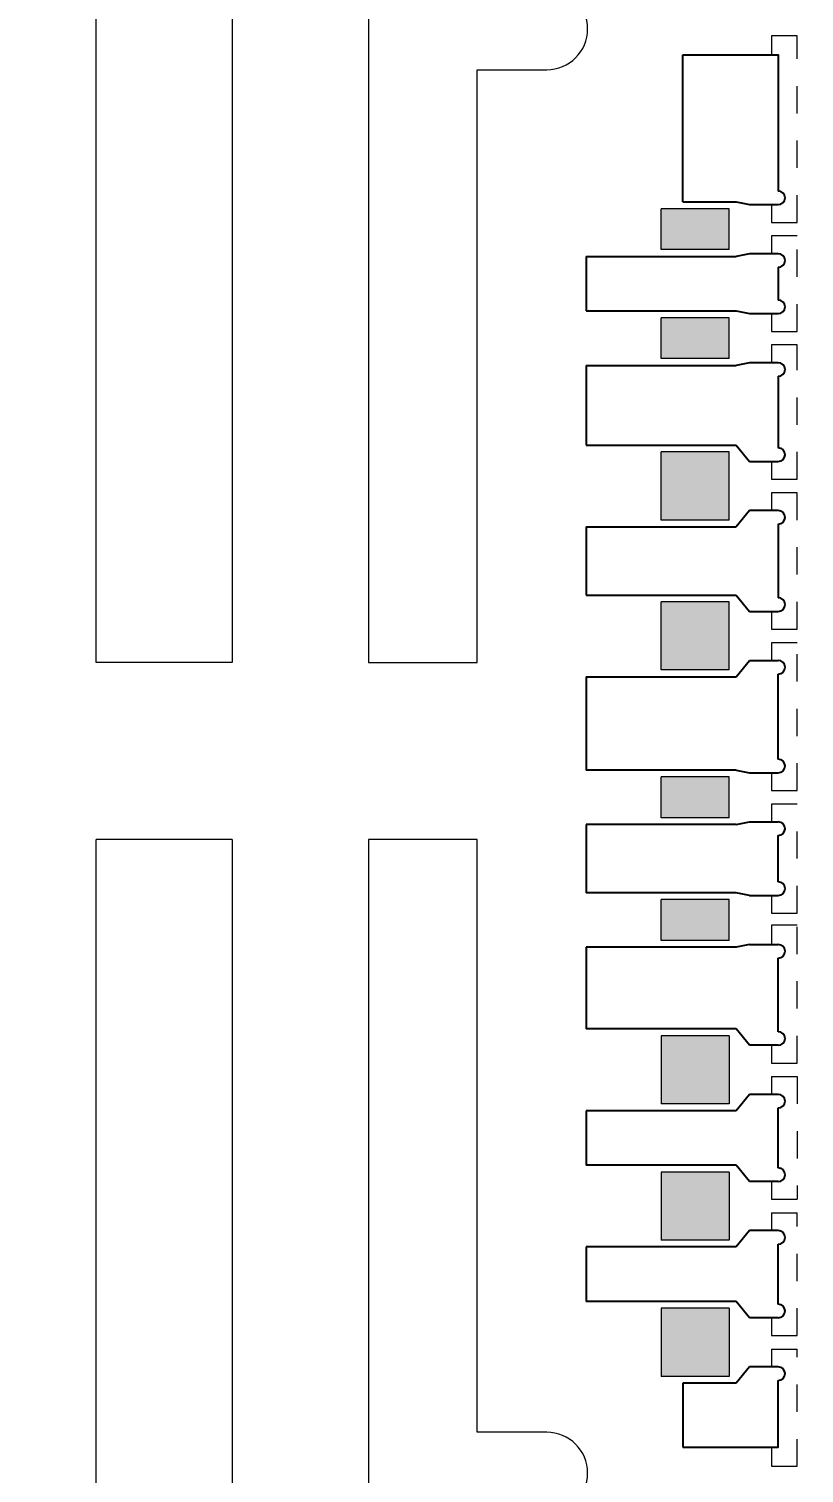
# Model space of a CAD drawing. Header units: millimetres. Extents: x 4066 to 4192, y 1600 to 1759.
# Drawn here: x 4095.1 to 4097.94, y 1681.72 to 1687.02 of the extents above; entities that cross this region are included whole.
import ezdxf

# ---------------------------------------------------------------- set-up
doc = ezdxf.new("R2010")
doc.units = ezdxf.units.MM
doc.linetypes.add('HIDDEN', pattern=[0.375, 0.25, -0.125])
doc.layers.add('1', color=7, linetype='Continuous')
doc.layers.add('1D', color=4, linetype='Continuous')
doc.layers.add('AM_8', color=3, linetype='Continuous', lineweight=15)
doc.layers.add('标注线', color=3, linetype='Continuous', lineweight=18)
doc.styles.get("Standard").update_dxf_attribs({"font": 'SimSun.ttf'})
doc.dimstyles.new('ISO-25', dxfattribs={"dimtxt": 0.1, "dimasz": 0.08, "dimexe": 0.015, "dimexo": 0.015, "dimgap": 0.02, "dimtad": 0, "dimzin": 1, "dimdsep": 46, "dimtxsty": 'Standard', "dimcen": 0.1, "dimadec": 0, "dimazin": 0, "dimtfac": 1, "dimtmove": 0, "dimatfit": 3, "dimfxl": 1, "dimarcsym": 0})

# ---------------------------------------------------------------- blocks, each defined once
blk = doc.blocks.new('*D39')
at = {"layer": 'Defpoints', "color": 0, "transparency": 16777216}
for p in [(4129.5931, 1745.7094), (4094.8431, 1673.2214), (4096.6406, 1661.2927)]:
    blk.add_point(p, dxfattribs=at)
at = {"layer": '标注线', "color": 0, "lineweight": 5, "transparency": 16777216}
for p, q in [((4094.8431, 1673.2064), (4094.8431, 1665.2927)), ((4094.8431, 1665.2927), (4096.6406, 1663.2927)), ((4096.6406, 1663.2927), (4096.6406, 1661.2927))]:
    blk.add_line(p, q, dxfattribs=at)
at = {"layer": '标注线', "color": 0, "lineweight": 5, "transparency": 16777216, "insert": (4096.6406, 1658.8956), "char_height": 1.15, "attachment_point": 5, "rotation": 90}
blk.add_mtext('34.750', dxfattribs=at)

msp = doc.modelspace()

# ---------------------------------------------------------------- hatches: boundary and pattern name
at = {"layer": 'AM_8', "linetype": 'ByBlock'}
h = msp.add_hatch(dxfattribs=at)
h.set_pattern_fill('GLASS', color=3, scale=0.002)
h.set_pattern_definition([(236.3099, (0.03048, 5.33556), (-0.050800067793, -0.101599977535), [0.018316194, -0.1648457968]), (236.3099, (0.031496, 5.332512), (-0.050800067793, -0.101599977535), [0.0109897164, -0.1721722744]), (236.3099, (0.0254, 5.332512), (-0.050800067793, -0.101599977535), [0.0109897164, -0.1721722744])])
h.paths.add_polyline_path([(4097.4181, 1685.2189), (4097.4181, 1685.4689), (4097.6681, 1685.4689), (4097.6681, 1685.2189)])
h.paths.add_polyline_path([(4097.4181, 1684.6689), (4097.4181, 1684.9189), (4097.6681, 1684.9189), (4097.6681, 1684.6689)])
h.paths.add_polyline_path([(4097.4181, 1683.3264), (4097.4181, 1683.0764), (4097.6681, 1683.0764), (4097.6681, 1683.3264)])
h.paths.add_polyline_path([(4097.4181, 1682.8264), (4097.4181, 1682.5764), (4097.6681, 1682.5764), (4097.6681, 1682.8264)])
h.paths.add_polyline_path([(4097.4181, 1682.3264), (4097.4181, 1682.0764), (4097.6681, 1682.0764), (4097.6681, 1682.3264)])
h.paths.add_polyline_path([(4097.4181, 1686.2114), (4097.4181, 1686.3614), (4097.6681, 1686.3614), (4097.6681, 1686.2114)])
h.paths.add_polyline_path([(4097.4181, 1685.8114), (4097.4181, 1685.9614), (4097.6681, 1685.9614), (4097.6681, 1685.8114)])
h.paths.add_polyline_path([(4097.4181, 1683.6764), (4097.4181, 1683.8264), (4097.6681, 1683.8264), (4097.6681, 1683.6764)])
h.paths.add_polyline_path([(4097.4181, 1684.1264), (4097.4181, 1684.2764), (4097.6681, 1684.2764), (4097.6681, 1684.1264)])

# ---------------------------------------------------------------- linework, layer by layer
at = {"color": 0}
for p, q in [((4097.4981, 1686.3864, 0.0291), (4097.4981, 1686.9264, 0.0291)), ((4097.4981, 1686.3864, 0.0291), (4097.6931, 1686.3864, 0.0291)), ((4097.6931, 1686.3864, 0.0291), (4097.7431, 1686.3764, 0.0291)), ((4097.7431, 1686.3764, 0.0291), (4097.8481, 1686.3764, 0.0291)), ((4097.7431, 1686.1964, 0.0291), (4097.6931, 1686.1864, 0.0291)), ((4097.8481, 1686.1964, 0.0291), (4097.7431, 1686.1964, 0.0291)), ((4097.1431, 1686.1864, 0.0291), (4097.1431, 1685.9864, 0.0291)), ((4097.1431, 1686.1864, 0.0291), (4097.6931, 1686.1864, 0.0291)), ((4097.1431, 1685.9864, 0.0291), (4097.6931, 1685.9864, 0.0291)), ((4097.6931, 1685.9864, 0.0291), (4097.7431, 1685.9764, 0.0291)), ((4097.7431, 1685.9764, 0.0291), (4097.8481, 1685.9764, 0.0291)), ((4097.1431, 1685.7864, 0.0291), (4097.1431, 1685.4939, 0.0291)), ((4097.1431, 1685.7864, 0.0291), (4097.6931, 1685.7864, 0.0291)), ((4097.7431, 1685.7964, 0.0291), (4097.6931, 1685.7864, 0.0291)), ((4097.8481, 1685.7964, 0.0291), (4097.7431, 1685.7964, 0.0291)), ((4097.1431, 1685.4939, 0.0291), (4097.6931, 1685.4939, 0.0291)), ((4097.6931, 1685.4939, 0.0291), (4097.7431, 1685.4339, 0.0291)), ((4097.7431, 1685.4339, 0.0291), (4097.8481, 1685.4339, 0.0291)), ((4097.7431, 1685.2539, 0.0291), (4097.6931, 1685.1939, 0.0291)), ((4097.8481, 1685.2539, 0.0291), (4097.7431, 1685.2539, 0.0291)), ((4097.1431, 1685.1939, 0.0291), (4097.1431, 1684.9439, 0.0291)), ((4097.1431, 1685.1939, 0.0291), (4097.6931, 1685.1939, 0.0291)), ((4097.1431, 1684.9439, 0.0291), (4097.6931, 1684.9439, 0.0291)), ((4097.6931, 1684.9439, 0.0291), (4097.7431, 1684.8839, 0.0291)), ((4097.7431, 1684.8839, 0.0291), (4097.8481, 1684.8839, 0.0291)), ((4097.6931, 1684.6439, 0.0291), (4097.7431, 1684.7039, 0.0291)), ((4097.7431, 1684.7039, 0.0291), (4097.8481, 1684.7039, 0.0291)), ((4097.1431, 1684.6439, 0.0291), (4097.1431, 1684.3014, 0.0291)), ((4097.1431, 1684.6439, 0.0291), (4097.6931, 1684.6439, 0.0291)), ((4097.6931, 1684.3014, 0.0291), (4097.7431, 1684.2914, 0.0291)), ((4097.7431, 1684.2914, 0.0291), (4097.8481, 1684.2914, 0.0291)), ((4097.1431, 1684.1014, 0.0291), (4097.1431, 1683.8514, 0.0291)), ((4097.6931, 1684.1014, 0.0291), (4097.7431, 1684.1114, 0.0291)), ((4097.7431, 1684.1114, 0.0291), (4097.8481, 1684.1114, 0.0291)), ((4097.7431, 1683.8414, 0.0291), (4097.6931, 1683.8514, 0.0291)), ((4097.7431, 1683.8414, 0.0291), (4097.8481, 1683.8414, 0.0291)), ((4097.1431, 1683.6514, 0.0291), (4097.1431, 1683.3514, 0.0291)), ((4097.7431, 1683.6614, 0.0291), (4097.6931, 1683.6514, 0.0291)), ((4097.7431, 1683.6614, 0.0291), (4097.8481, 1683.6614, 0.0291)), ((4097.7431, 1683.2914, 0.0291), (4097.6931, 1683.3514, 0.0291)), ((4097.8481, 1683.2914, 0.0291), (4097.7431, 1683.2914, 0.0291)), ((4097.7431, 1683.1114, 0.0291), (4097.6931, 1683.0514, 0.0291)), ((4097.8481, 1683.1114, 0.0291), (4097.7431, 1683.1114, 0.0291)), ((4097.1431, 1683.0514, 0.0291), (4097.1431, 1682.8514, 0.0291)), ((4097.7431, 1682.7914, 0.0291), (4097.6931, 1682.8514, 0.0291)), ((4097.8481, 1682.7914, 0.0291), (4097.7431, 1682.7914, 0.0291)), ((4097.7431, 1682.6114, 0.0291), (4097.6931, 1682.5514, 0.0291)), ((4097.8481, 1682.6114, 0.0291), (4097.7431, 1682.6114, 0.0291)), ((4097.1431, 1682.5514, 0.0291), (4097.1431, 1682.3514, 0.0291)), ((4097.7431, 1682.2914, 0.0291), (4097.6931, 1682.3514, 0.0291)), ((4097.8481, 1682.2914, 0.0291), (4097.7431, 1682.2914, 0.0291)), ((4097.7431, 1682.1114, 0.0291), (4097.6931, 1682.0514, 0.0291)), ((4097.8481, 1682.1114, 0.0291), (4097.7431, 1682.1114, 0.0291)), ((4097.4981, 1682.0514, 0.0291), (4097.4981, 1681.8164, 0.0291))]:
    msp.add_line(p, q, dxfattribs=at)
for p, q in [((4097.6931, 1684.3014, 0.0291), (4097.1431, 1684.3014, 0.0291)), ((4097.6931, 1684.1014, 0.0291), (4097.1431, 1684.1014, 0.0291)), ((4097.6931, 1683.8514, 0.0291), (4097.1431, 1683.8514, 0.0291)), ((4097.6931, 1683.6514, 0.0291), (4097.1431, 1683.6514, 0.0291)), ((4097.6931, 1683.3514, 0.0291), (4097.1431, 1683.3514, 0.0291)), ((4097.6931, 1683.0514, 0.0291), (4097.1431, 1683.0514, 0.0291)), ((4097.6931, 1682.8514, 0.0291), (4097.1431, 1682.8514, 0.0291)), ((4097.6931, 1682.5514, 0.0291), (4097.1431, 1682.5514, 0.0291)), ((4097.6931, 1682.3514, 0.0291), (4097.1431, 1682.3514, 0.0291)), ((4097.6931, 1682.0514, 0.0291), (4097.4981, 1682.0514, 0.0291))]:
    msp.add_line(p, q)
at = {"color": 0, "elevation": 0.0291}
for points in [[(4097.4981, 1686.9264), (4097.8481, 1686.9264), (4097.8481, 1686.4264)], [(4097.8481, 1686.1464), (4097.8481, 1686.0264)], [(4097.8481, 1685.7464), (4097.8481, 1685.4839)], [(4097.8481, 1685.2039), (4097.8481, 1684.9339)], [(4097.8481, 1684.3414), (4097.8481, 1684.6539)], [(4097.8481, 1683.8914), (4097.8481, 1684.0614)], [(4097.8481, 1683.3414), (4097.8481, 1683.6114)], [(4097.8481, 1682.8414), (4097.8481, 1683.0614)], [(4097.8481, 1682.3414), (4097.8481, 1682.5614)], [(4097.4981, 1681.8164), (4097.8481, 1681.8164), (4097.8481, 1682.0614)]]:
    msp.add_lwpolyline(points, dxfattribs=at)
for centre in [(4097.8481, 1686.4014, 0.0291), (4097.8481, 1686.1714, 0.0291), (4097.8481, 1686.0014, 0.0291), (4097.8481, 1685.7714, 0.0291), (4097.8481, 1685.4589, 0.0291), (4097.8481, 1685.2289, 0.0291), (4097.8481, 1684.9089, 0.0291), (4097.8481, 1684.6789, 0.0291), (4097.8481, 1684.3164, 0.0291), (4097.8481, 1684.0864, 0.0291), (4097.8481, 1683.8664, 0.0291), (4097.8481, 1683.6364, 0.0291), (4097.8481, 1683.3164, 0.0291), (4097.8481, 1683.0864, 0.0291), (4097.8481, 1682.8164, 0.0291), (4097.8481, 1682.5864, 0.0291), (4097.8481, 1682.3164, 0.0291), (4097.8481, 1682.0864, 0.0291)]:
    msp.add_arc(centre, 0.025, 270, 90)
at = {"layer": '1', "lineweight": 5}
for p, q in [((4095.8431, 1684.6964, 0.0291), (4095.3431, 1684.6964, 0.0291)), ((4095.8431, 1684.0464, 0.0291), (4095.3431, 1684.0464, 0.0291))]:
    msp.add_line(p, q, dxfattribs=at)
at = {"layer": '1', "lineweight": 5, "elevation": 0.0291}
for points in [[(4095.3431, 1684.6964), (4095.3431, 1689.3464)], [(4095.8431, 1689.3464), (4095.8431, 1684.6964)], [(4095.3431, 1679.3964), (4095.3431, 1684.0464)], [(4095.8431, 1684.0464), (4095.8431, 1679.3964)]]:
    msp.add_lwpolyline(points, dxfattribs=at)
for points in [[(4096.9981, 1686.8714, 1), (4096.9981, 1687.1714), (4096.7431, 1687.1714), (4096.7431, 1689.3464), (4096.3431, 1689.3464), (4096.3431, 1684.6964), (4096.7431, 1684.6964), (4096.7431, 1686.8714)], [(4096.9981, 1681.5714, 1), (4096.9981, 1681.8714), (4096.7431, 1681.8714), (4096.7431, 1684.0464), (4096.3431, 1684.0464), (4096.3431, 1679.3964), (4096.7431, 1679.3964), (4096.7431, 1681.5714)]]:
    msp.add_lwpolyline(points, format="xyb", close=True, dxfattribs=at)
at = {"layer": '1D', "linetype": 'HIDDEN', "lineweight": 5, "ltscale": 0.15}
for p, q in [((4097.8231, 1682.7264, 0.0291), (4097.9181, 1682.7264, 0.0291)), ((4097.8231, 1682.6764, 0.0291), (4097.9181, 1682.6764, 0.0291)), ((4097.9181, 1682.2264, 0.0291), (4097.9181, 1682.6764, 0.0291)), ((4097.8231, 1682.2264, 0.0291), (4097.9181, 1682.2264, 0.0291)), ((4097.8231, 1682.1764, 0.0291), (4097.9181, 1682.1764, 0.0291)), ((4097.9181, 1681.7464, 0.0291), (4097.9181, 1682.1764, 0.0291)), ((4097.8231, 1681.7464, 0.0291), (4097.9181, 1681.7464, 0.0291))]:
    msp.add_line(p, q, dxfattribs=at)
at = {"layer": '1D', "linetype": 'HIDDEN', "lineweight": 5, "ltscale": 0.15, "elevation": 0.0291}
for points in [[(4097.8231, 1686.3114), (4097.9181, 1686.3114), (4097.9181, 1686.9964), (4097.8231, 1686.9964)], [(4097.8231, 1686.9964), (4097.8231, 1686.9264)], [(4097.8231, 1686.3764), (4097.8231, 1686.3114)], [(4097.8231, 1686.2614), (4097.8231, 1686.1964)], [(4097.8231, 1685.9114), (4097.9181, 1685.9114), (4097.9181, 1686.2614), (4097.8231, 1686.2614)], [(4097.8231, 1685.9764), (4097.8231, 1685.9114)], [(4097.8231, 1685.8614), (4097.8231, 1685.7964)], [(4097.8231, 1685.3689), (4097.9181, 1685.3689), (4097.9181, 1685.8614), (4097.8231, 1685.8614)], [(4097.8231, 1685.4339), (4097.8231, 1685.3689)], [(4097.8231, 1685.3189), (4097.8231, 1685.2539)], [(4097.8231, 1684.8189), (4097.9181, 1684.8189), (4097.9181, 1685.3189), (4097.8231, 1685.3189)], [(4097.8231, 1684.8839), (4097.8231, 1684.8189)], [(4097.8231, 1684.7689), (4097.8231, 1684.7039)], [(4097.8231, 1684.2264), (4097.9181, 1684.2264), (4097.9181, 1684.7689), (4097.8231, 1684.7689)], [(4097.8231, 1684.2914), (4097.8231, 1684.2264)], [(4097.8231, 1684.1764), (4097.8231, 1684.1114)], [(4097.8231, 1683.7764), (4097.9181, 1683.7764), (4097.9181, 1684.1764), (4097.8231, 1684.1764)], [(4097.8231, 1683.8414), (4097.8231, 1683.7764)], [(4097.8231, 1683.2264), (4097.9181, 1683.2264), (4097.9181, 1683.7324), (4097.8231, 1683.7324)], [(4097.8231, 1683.7324), (4097.8231, 1683.6614)], [(4097.8231, 1683.2914), (4097.8231, 1683.2264)], [(4097.8231, 1683.1764), (4097.9181, 1683.1764), (4097.9181, 1682.7264)], [(4097.8231, 1683.1764), (4097.8231, 1683.1114)], [(4097.8231, 1682.7914), (4097.8231, 1682.7264)], [(4097.8231, 1682.6764), (4097.8231, 1682.6114)], [(4097.8231, 1682.2914), (4097.8231, 1682.2264)], [(4097.8231, 1682.1764), (4097.8231, 1682.1114)], [(4097.8231, 1681.8164), (4097.8231, 1681.7464)]]:
    msp.add_lwpolyline(points, dxfattribs=at)
at = {"layer": 'AM_8', "color": 3, "linetype": 'ByBlock'}
for p, q in [((4097.6681, 1686.3614, 0.0291), (4097.4181, 1686.3614, 0.0291)), ((4097.4181, 1686.2114, 0.0291), (4097.4181, 1686.3614, 0.0291)), ((4097.6681, 1686.2114, 0.0291), (4097.6681, 1686.3614, 0.0291)), ((4097.6681, 1686.2114, 0.0291), (4097.4181, 1686.2114, 0.0291)), ((4097.6681, 1685.9614, 0.0291), (4097.4181, 1685.9614, 0.0291)), ((4097.4181, 1685.8114, 0.0291), (4097.4181, 1685.9614, 0.0291)), ((4097.6681, 1685.8114, 0.0291), (4097.6681, 1685.9614, 0.0291)), ((4097.6681, 1685.8114, 0.0291), (4097.4181, 1685.8114, 0.0291)), ((4097.6681, 1685.4689, 0.0291), (4097.4181, 1685.4689, 0.0291)), ((4097.4181, 1685.2189, 0.0291), (4097.4181, 1685.4689, 0.0291)), ((4097.6681, 1685.2189, 0.0291), (4097.6681, 1685.4689, 0.0291)), ((4097.6681, 1685.2189, 0.0291), (4097.4181, 1685.2189, 0.0291)), ((4097.6681, 1684.9189, 0.0291), (4097.4181, 1684.9189, 0.0291)), ((4097.4181, 1684.6689, 0.0291), (4097.4181, 1684.9189, 0.0291)), ((4097.6681, 1684.6689, 0.0291), (4097.6681, 1684.9189, 0.0291)), ((4097.6681, 1684.6689, 0.0291), (4097.4181, 1684.6689, 0.0291)), ((4097.6681, 1684.2764, 0.0291), (4097.4181, 1684.2764, 0.0291)), ((4097.4181, 1684.1264, 0.0291), (4097.4181, 1684.2764, 0.0291)), ((4097.6681, 1684.1264, 0.0291), (4097.6681, 1684.2764, 0.0291)), ((4097.6681, 1684.1264, 0.0291), (4097.4181, 1684.1264, 0.0291)), ((4097.6681, 1683.8264, 0.0291), (4097.4181, 1683.8264, 0.0291)), ((4097.4181, 1683.6764, 0.0291), (4097.4181, 1683.8264, 0.0291)), ((4097.6681, 1683.6764, 0.0291), (4097.6681, 1683.8264, 0.0291)), ((4097.6681, 1683.6764, 0.0291), (4097.4181, 1683.6764, 0.0291)), ((4097.6681, 1683.3264, 0.0291), (4097.4181, 1683.3264, 0.0291)), ((4097.4181, 1683.3264, 0.0291), (4097.4181, 1683.0764, 0.0291)), ((4097.6681, 1683.3264, 0.0291), (4097.6681, 1683.0764, 0.0291)), ((4097.6681, 1683.0764, 0.0291), (4097.4181, 1683.0764, 0.0291)), ((4097.6681, 1682.8264, 0.0291), (4097.4181, 1682.8264, 0.0291)), ((4097.4181, 1682.8264, 0.0291), (4097.4181, 1682.5764, 0.0291)), ((4097.6681, 1682.8264, 0.0291), (4097.6681, 1682.5764, 0.0291)), ((4097.6681, 1682.5764, 0.0291), (4097.4181, 1682.5764, 0.0291)), ((4097.6681, 1682.3264, 0.0291), (4097.4181, 1682.3264, 0.0291)), ((4097.4181, 1682.3264, 0.0291), (4097.4181, 1682.0764, 0.0291)), ((4097.6681, 1682.3264, 0.0291), (4097.6681, 1682.0764, 0.0291)), ((4097.6681, 1682.0764, 0.0291), (4097.4181, 1682.0764, 0.0291))]:
    msp.add_line(p, q, dxfattribs=at)

# ---------------------------------------------------------------- dimensions: what is measured, and where the dimension line sits
at = {"layer": '标注线', "lineweight": 5}
dim = msp.add_ordinate_dim(feature_location=(4094.8431, 1673.2214), offset=(1.7975, -11.9287), dtype=1, origin=(4129.5931, 1745.7094), dimstyle='ISO-25', override={"dimtxt": 1.15, "dimasz": 1, "dimdec": 3, "dimfxl": 0.0072, "dimlwe": 5, "dimarcsym": 2}, dxfattribs=at)
dim.commit()
dim.dimension.update_dxf_attribs({"geometry": '*D39', "text_midpoint": (4096.6406, 1658.8956)})

doc.saveas('drawing.dxf')
